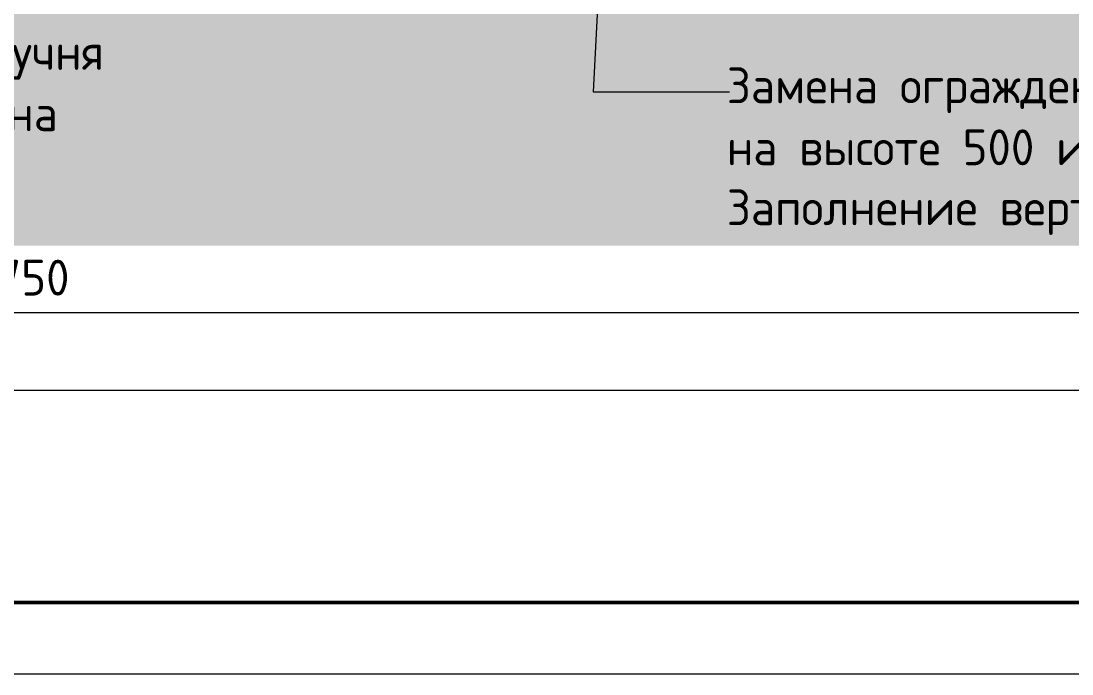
# Model space of a CAD drawing. Header units: millimetres. Extents: x -11345 to 411485, y -9810 to 73012.
# Drawn here: x 144658 to 151986, y -8641 to -4084 of the extents above; entities that cross this region are included whole.
import ezdxf

# ---------------------------------------------------------------- set-up
doc = ezdxf.new("R2010")
doc.units = ezdxf.units.MM
for name, color, linetype in [('PDF _Аннотация', 7, 'Continuous'), ('PDF _Основная надпись', 7, 'Continuous'), ('PDF _Размеры-100', 7, 'Continuous'), ('PDF _Текст', 7, 'Continuous'), ('PDF _Узлы', 7, 'Continuous')]:
    doc.layers.add(name, color=color, linetype=linetype)
doc.styles.add('PDF GOST Common', font='GOST_Common.ttf')

msp = doc.modelspace()

# ---------------------------------------------------------------- hatches: boundary and pattern name
at = {"layer": 'PDF _Узлы', "true_color": 0xffffff, "transparency": 33554687}
msp.add_hatch(color=7, dxfattribs=at).paths.add_polyline_path([(118574.12791, -2825.24888), (118574.12791, -2473.94258), (117490.58077, -2490.873), (115729.81665, -2554.36209), (114629.33908, -2609.38597), (113448.44199, -2609.38597), (113448.44199, -5652.62972), (166626.90439, -5652.62972), (166626.90439, -2808.31845), (164260.87761, -2808.31845), (162597.46343, -2952.22706), (158627.27896, -3007.25094), (149175.86965, -3146.92694), (145154.8939, -3256.97469), (143123.243, -3273.90512), (136609.26229, -3290.83554), (136033.62787, -3273.90512), (132253.91067, -3176.55518), (127725.02219, -3155.39215), (127725.02219, -3062.27482), (125909.2342, -2994.55312), (125909.2342, -2765.99239), (120694.66355, -2804.08585), (119264.0427, -2816.78367)])

# ---------------------------------------------------------------- linework, layer by layer
at = {"layer": 'PDF _Аннотация', "lineweight": 9}
msp.add_lwpolyline([(148773.77208, -2143.7993), (148646.79389, -4577.54778), (149599.13026, -4577.54778)], dxfattribs=at)
at = {"layer": 'PDF _Основная надпись', "lineweight": 20}
msp.add_lwpolyline([(107230.7437, -8640.84959), (191311.46287, -8640.84959), (191311.46287, 50742.61328), (107230.7437, 50742.61328)], close=True, dxfattribs=at)
at = {"layer": 'PDF _Основная надпись', "lineweight": 50}
msp.add_lwpolyline([(190812.01536, -8141.40208), (190812.01536, 50243.16577), (109228.53376, 50243.16577), (109228.53376, -8141.40208)], close=True, dxfattribs=at)
at = {"layer": 'PDF _Размеры-100', "lineweight": 20}
for points in [[(116597.50089, -6118.21638), (118895.80597, -6118.21638), (127195.94644, -6118.21638), (162093.78331, -6118.21638)], [(116597.50089, -6659.98996), (162093.78331, -6659.98996)]]:
    msp.add_lwpolyline(points, dxfattribs=at)

# ---------------------------------------------------------------- texts
at = {"layer": 'PDF _Текст', "attachment_point": 4, "style": 'PDF GOST Common'}
for s, insert, char_height in [('Замена пристенного поручня', (140898.26146, -4334.23698), 250.0006587), ('Замена ограждений крыльца изстали высотой 1200 мм поручни', (149579.68955, -4567.03947), 250.0006587), ('из нержавеющей стали на', (140898.26146, -4761.74742), 250.0006587), ('на высоте 500 и 900 мм, Ф50 мм', (149579.68955, -4994.55044), 250.0006587), ('Заполнение вертикальное из ригелей ⌀16 мм, с шагом 100 мм', (149579.68955, -5417.82827), 250.0006587), ('34750', (144144.80378, -5874.96802), 250.000659)]:
    msp.add_mtext(s, dxfattribs=dict(at, insert=insert, char_height=char_height))

doc.saveas('drawing.dxf')
